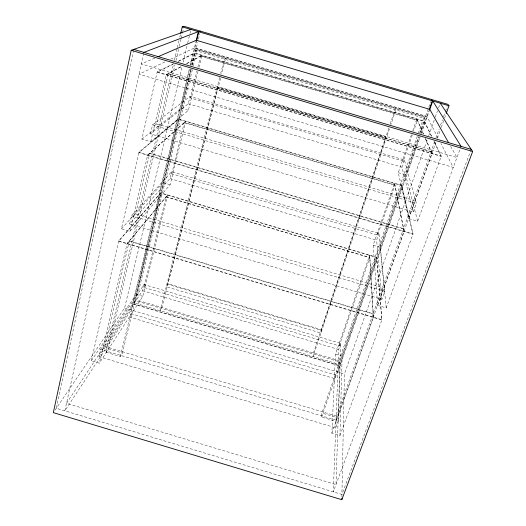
<?xml version="1.0" encoding="UTF-8"?>
<svg xmlns="http://www.w3.org/2000/svg" width="526" height="526" viewBox="0 0 526 526"><rect width="100%" height="100%" fill="white"/><g stroke="black" fill="none" stroke-linecap="round" stroke-linejoin="round"><path stroke-width="0.39" stroke-dasharray="2.63 1.97" d="M341.867 496.695L344.425 373.933L427.368 139.541M331.886 433.148L373.427 317.165L369.706 255.176L335.476 354.083L331.886 433.148L339.934 435.567L342.143 356.082L376.695 257.26L160.7 192.838L118.666 240.961L91.353 360.764L99.348 363.17L142.77 296.309L167.643 194.909L127.128 243.492L99.348 363.17M338.29 420.833L340.795 343.465L144.071 284.52L100.637 349.363L98.96 356.621L335.766 427.862L338.29 420.833L100.637 349.363M336.495 420.287L336.647 416.125L104.746 346.404L102.425 349.902M339.204 345.917L369.844 257.484L166.137 196.717L143.933 287.406L339.204 345.917L339.309 343.018M417.276 136.26L339 360.612L338.875 364.262L134.446 302.95L191.116 68.945M340.795 343.465L338.698 349.514L333.313 491.849L460.796 147.135M435.969 142.132L335.982 421.392L321.61 417.072L321.892 413.035L418.486 136.655M133.617 50.187L56.315 408.261L341.913 494.44L470.961 150.147M143.69 53.172L64.849 410.839L131.184 309.952L189.327 69.123M129.948 231.341L147.681 154.966L185.737 121.19L170.148 184.725L129.948 231.341L121.44 228.797L138.871 152.343L178.551 119.06L401.825 185.395L413.035 233.978L386.215 307.947L377.642 305.382L373.144 245.241L394.599 183.252L404.159 231.335L377.642 305.382M197.96 71.352L188.4 110.315L150.738 141.796L141.875 139.16L157.208 71.898L173.31 63.751M129.633 223.964L131.539 215.732L171.673 171.686L378.963 233.439L384.782 291.371L381.915 299.347L129.633 223.964L169.99 178.564L171.673 171.686M150.475 133.828L152.54 124.899L190.083 96.403L404.428 160.009L416.395 203.345L413.285 211.998L150.475 133.828L188.288 103.754L190.083 96.403M150.738 141.796L166.334 74.607L181.286 66.454M104.746 346.404L129.33 240.855L373.223 313.792M133.44 216.298L135.609 213.898L149.759 153.119L403.633 228.705M154.526 125.49L156.564 123.919L168.294 73.535L431.235 151.501M191.142 69.393L122.426 353.058L120.316 356.536L106.035 352.242L173.619 63.639M174.369 60.444L177.177 48.451M177.361 47.649L179.05 40.456M179.793 37.261L180.543 34.058M106.035 352.242L108.271 348.804L175.02 64.619M175.954 60.628L178.577 49.451M179.327 46.255L181.016 39.075M181.207 38.273L182.331 33.486M182.515 32.684L183.64 27.898M55.039 410.135L124.609 307.98L182.18 66.151M183.133 62.16L187.506 43.803M187.697 43.007L189.781 34.223M189.971 33.427L190.925 29.436M190.294 65.132L196.297 40.259M120.316 356.536L189.728 69.268M190.695 65.277L196.527 41.127M91.353 360.764L136.142 294.323L160.7 192.838M121.44 228.797L163.165 182.647L178.551 119.06M141.875 139.16L181.187 108.172L190.622 69.176M191.589 65.198L194.541 53.008L424.324 121.052L431.734 136.398M192.082 64.954L195.567 50.575L197.204 49.773L424.028 116.923L424.778 118.442L195.567 50.575M192.108 65.408L197.704 42.304M198.473 39.115L199.827 33.539M192.365 69.682L136.477 299.886L339 360.612M193.331 65.697L197.204 49.773M98.96 356.621L142.553 290.727L144.071 284.52M171.752 173.79L184.33 122.44L394.954 185.027L377.596 235.115L171.752 173.79L173.232 172.153M412.292 134.978L403.232 161.12L190.327 97.935L196.888 71.141M197.855 67.197L200.623 55.907L417.44 120.119L413.627 131.132M198.933 67.4L201.925 55.197L186.27 63.731M219.69 77.329L160.114 310.649L161.909 307.513L220.604 78.052M220.683 73.423L224.346 59.096L225.68 58.202L221.617 74.081M388.865 127.91L313.443 352.953L313.069 356.523L389.575 128.528M390.167 124.018L395.388 108.441L395.835 109.875L390.877 124.655M434.206 141.514L441.268 156.13L417.664 221.222L408.735 218.566L398.274 172.64L411.7 133.841M412.772 130.737L416.888 118.85L423.489 133.874M381.915 299.347L376.636 240.145L378.963 233.439M413.285 211.998L401.943 167.176L404.428 160.009M418.361 133.17L424.028 116.923M419.63 133.177L430.662 101.814M386.215 307.947L380.167 247.332L401.825 185.395M417.664 221.222L405.533 174.796L418.814 136.806M420.169 132.927L424.324 121.052M321.61 417.072L419.827 136.49M420.912 133.394L428.782 110.914M337.81 371.948L420.254 136.576M421.339 133.479L429.262 110.854M428.736 135.669L435.028 117.877M435.304 117.107L437.494 110.914M438.585 107.823L440.229 103.181M434.719 141.461L336.134 417.315L321.892 413.035M435.824 138.371L439.138 129.1M440.518 125.234L442.451 119.829M443.556 116.739L445.213 112.104M445.489 111.328L447.146 106.693M437.356 138.259L440.124 130.527M441.235 127.43L444.279 118.922M444.555 118.146L445.943 114.28M408.735 218.566L432.07 153.401L425.468 138.377M339.934 435.567L381.948 319.709L376.695 257.26M143.933 287.406L145.551 284.967M127.068 243.762L167.59 195.139M147.615 155.255L185.678 121.434M190.327 97.935L191.701 96.883M166.262 74.916L181.93 66.348M186.914 63.626L201.866 55.447M173.245 64.034L157.136 72.207L441.156 156.432L433.753 141.06M178.373 61.437L194.475 53.264L424.232 121.296L431.287 135.938M178.439 61.154L194.541 53.008M164.901 61.956L139.055 74.205L453.294 167.426L440.972 143.585M170.805 59.155L194.436 47.958L427.158 116.857L438.355 138.529M154.874 58.077L141.323 63.916L456.962 157.498L450.565 146.169M200.557 56.164L417.355 120.369M168.221 73.844L431.123 151.797M157.208 71.898L441.268 156.13M188.288 103.754L401.943 167.176M181.187 108.172L188.4 110.315M398.274 172.64L405.533 174.796M184.271 122.683L394.868 185.264M156.564 123.919L413.758 200.38L414.396 202.753M152.54 124.899L416.395 203.345M149.693 153.408L403.534 228.988M138.871 152.343L413.035 233.978M169.99 178.564L376.636 240.145M163.165 182.647L170.148 184.725M373.144 245.241L380.167 247.332M166.084 196.948L369.771 257.701M135.609 213.898L382.566 287.65L382.862 290.799M131.539 215.732L384.782 291.371M129.264 241.118L373.131 314.055M118.666 240.961L381.948 319.709M142.553 290.727L338.698 349.514M136.142 294.323L142.77 296.309M335.476 354.083L342.143 356.082M124.609 307.98L344.425 373.933M108.271 348.804L122.426 353.058M416.802 119.093L423.391 134.143M425.37 138.66L431.958 153.704M402.811 159.529L403.232 161.12M394.52 183.482L404.06 231.618M377.392 232.972L377.596 235.115M369.633 255.393L373.328 317.421M339.888 366.03L335.996 484.591L66.513 403.304L132.651 303.87L339.888 366.03M339.757 361.927L339.632 365.59L133.098 303.64L135.143 300.57L339.757 361.927M335.207 374.946L335.042 378.707L129.843 317.119L131.901 313.937L335.207 374.946M321.248 329.651L320.952 333.05L166.229 286.703L167.985 283.751L321.248 329.651M218.001 87.454L167.669 284.283L321.195 330.262L385.906 137.24L218.001 87.454M160.647 193.068L118.606 241.23L381.856 319.972L376.616 257.477L160.647 193.068M218.251 87.237L216.857 88.427L386.189 138.634L385.841 136.931L218.251 87.237M178.498 119.297L138.805 152.632L412.936 234.261L401.739 185.632L178.498 119.297M196.29 48.142L194.64 48.938L426.454 117.561L425.685 116.055L196.29 48.142"/><path stroke-width="0.79" d="M190.925 29.436L131.191 50.292L53.336 412.634L341.808 499.7L341.834 498.201M180.734 33.263L182.233 26.865L184.015 26.3L447.974 104.372L448.987 105.772L446.219 113.504M196.257 40.417L198.374 31.639L143.868 52.37M196.527 41.127L198.789 31.764L200.406 31.146M429.117 109.96L432.306 100.834L431.471 99.493M429.472 110.25L432.727 100.959L461.078 146.366M341.808 499.7L472.664 151.481L440.229 103.181M157.892 56.782L196.297 40.259L429.788 109.355L448.566 142.631M182.233 26.865L448.987 105.772M133.788 49.385L471.25 149.377M131.191 50.292L472.664 151.481"/></g></svg>
